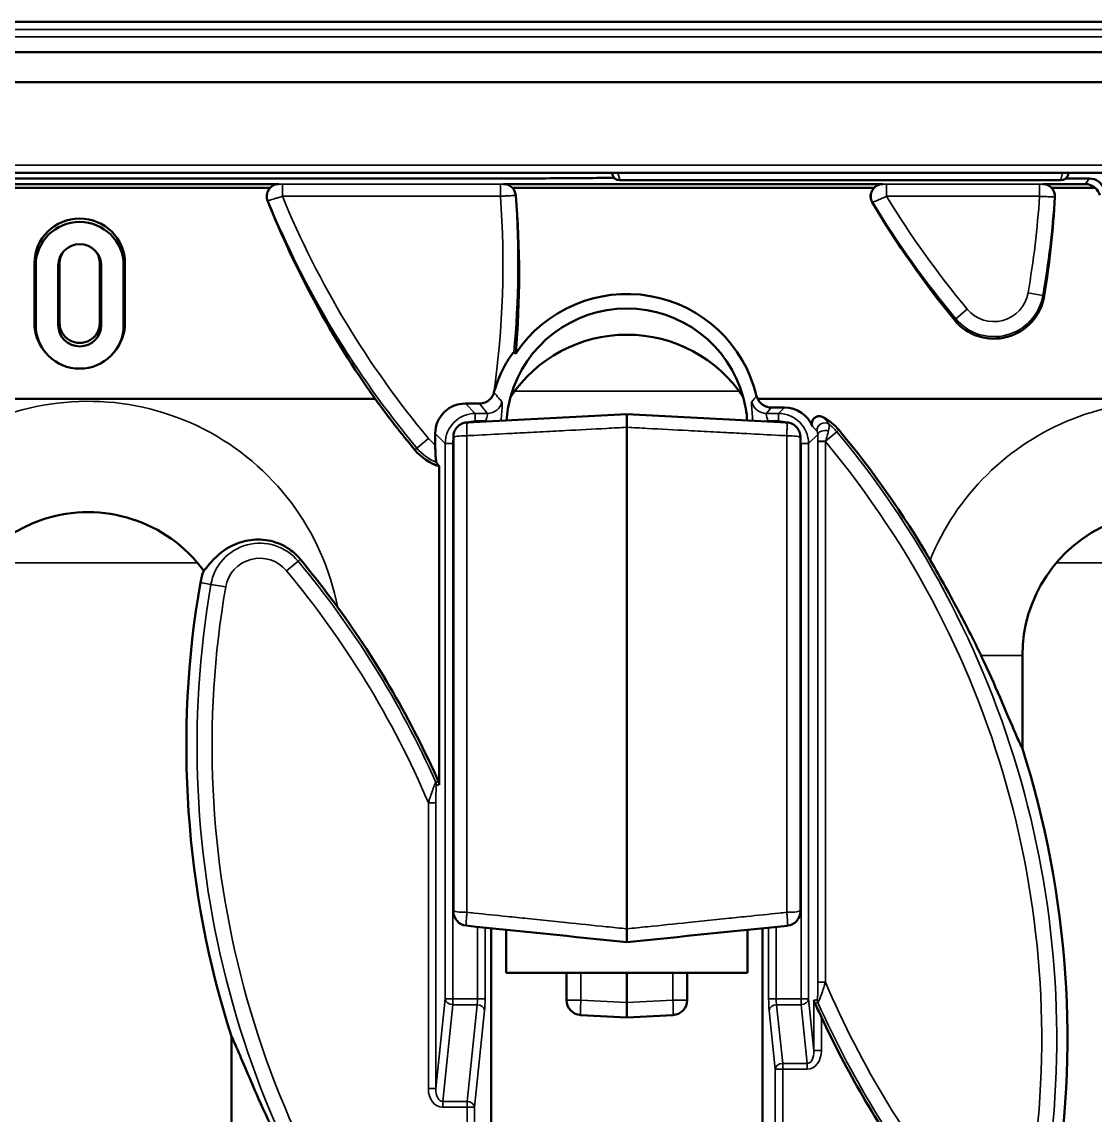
# Model space of a CAD drawing. Header units: millimetres. Extents: x 0 to 4362, y -130 to 2100.
# Drawn here: x 2665.3 to 2736.4, y 948.1 to 1020.6 of the extents above; entities that cross this region are included whole.
import ezdxf

# ---------------------------------------------------------------- set-up
doc = ezdxf.new("R2010")
doc.units = ezdxf.units.MM
doc.header["$LTSCALE"] = 5
doc.layers.add('Sichtbar (ISO)', color=7, linetype='Continuous', lineweight=50)
doc.layers.add('Sichtbar schmal (ISO)', color=7, linetype='Continuous', lineweight=35)

msp = doc.modelspace()

# ---------------------------------------------------------------- linework, layer by layer
at = {"layer": 'Sichtbar (ISO)'}
for p, q in [((2812.521, 1020.615), (2312.521, 1020.615)), ((2812.521, 1018.615), (2312.521, 1018.615)), ((2812.521, 1016.615), (2312.521, 1016.615)), ((2579.784, 1010.615), (2704.671, 1010.615)), ((2704.387, 1010.615), (2704.422, 1010.486)), ((2704.671, 1010.615), (2734.371, 1010.615)), ((2734.262, 1010.603), (2704.781, 1010.603)), ((2734.371, 1010.615), (2739.258, 1010.615)), ((2734.621, 1010.486), (2734.655, 1010.615)), ((2697.244, 1010.232), (2583.006, 1010.232)), ((2682.317, 1009.865), (2622.061, 1009.865)), ((2681.734, 1009.615), (2622.642, 1009.615)), ((2722.346, 1009.865), (2697.205, 1009.865)), ((2721.762, 1009.615), (2697.787, 1009.615)), ((2704.905, 1010.115), (2734.138, 1010.115)), ((2735.755, 1009.865), (2732.941, 1009.865)), ((2736.416, 1009.615), (2733.523, 1009.615)), ((2736.037, 1010.232), (2734.459, 1010.232)), ((2666.109, 1000.651), (2666.109, 1004.611)), ((2667.776, 1004.611), (2667.776, 1000.651)), ((2670.442, 1000.651), (2670.442, 1004.611)), ((2672.109, 1004.611), (2672.109, 1000.651)), ((2666.196, 1000.51), (2666.196, 1004.47)), ((2667.688, 1000.51), (2667.688, 1004.47)), ((2670.53, 1004.47), (2670.53, 1000.51)), ((2672.021, 1004.47), (2672.021, 1000.51)), ((2666.806, 998.744), (2666.737, 998.833)), ((2671.411, 998.744), (2671.48, 998.833)), ((2688.699, 995.615), (2626.383, 995.615)), ((2694.671, 995.315), (2695.61, 995.315)), ((2748.406, 995.615), (2714.048, 995.615)), ((2705.378, 994.615), (2695.214, 994.082)), ((2705.378, 994.615), (2705.378, 993.737)), ((2715.543, 994.082), (2705.378, 994.615)), ((2714.945, 995.053), (2715.824, 995.053)), ((2705.378, 993.737), (2705.378, 960.492)), ((2715.979, 994.059), (2715.979, 994.059)), ((2692.679, 992.583), (2692.679, 993.323)), ((2693.878, 993.111), (2693.878, 993.067)), ((2693.878, 961.694), (2693.878, 993.067)), ((2716.878, 993.067), (2716.878, 993.111)), ((2716.878, 993.067), (2716.878, 961.694)), ((2692.941, 970.039), (2692.941, 991.155)), ((2731.593, 972.444), (2731.593, 978.615)), ((2693.878, 961.694), (2693.878, 961.649)), ((2716.878, 961.649), (2716.878, 961.694)), ((2696.378, 960.535), (2696.378, 947.615)), ((2697.378, 960.432), (2697.378, 957.571)), ((2705.378, 960.492), (2705.378, 959.613)), ((2713.378, 957.571), (2713.378, 960.432)), ((2714.378, 947.615), (2714.378, 960.535)), ((2697.378, 957.571), (2713.378, 957.571)), ((2701.378, 957.571), (2701.378, 955.774)), ((2705.378, 957.571), (2705.378, 955.614)), ((2709.378, 955.774), (2709.378, 957.571)), ((2705.378, 955.614), (2705.378, 954.615)), ((2702.326, 954.775), (2705.378, 954.615)), ((2705.378, 954.615), (2708.431, 954.775)), ((2679.164, 953.358), (2679.164, 926.29))]:
    msp.add_line(p, q, dxfattribs=at)
for centre, radius, start, end in [((2704.905, 1010.615), 0.5, 195, 270), ((2734.138, 1010.615), 0.5, 270, 345), ((2705.378, 993.615), 8, 15.44788, 164.55212), ((2705.378, 990.615), 9.262, 33.63982, 146.36018), ((2739.747, 1032.609), 63.043, 215.93036, 219.81484), ((2705.378, 993.615), 8, 164.55212, 175.82914), ((2705.378, 993.615), 8, 4.17086, 15.44788), ((2716.765, 991.335), 3.475, 39.81484, 62.47455), ((2671.01, 953.193), 63.043, 30.23646, 39.81484), ((2693.992, 994.467), 3.475, 219.81484, 252.39964), ((2669.664, 978.615), 9.5, 36.21636, 180), ((2741.093, 978.615), 9.5, 45.44617, 180), ((2681.051, 982.763), 4, 158.5186, 170.18516), ((2739.747, 972.609), 63.568, 170.18516, 197.6286), ((2635.296, 944.621), 63.043, 23.97833, 36.13845), ((2671.01, 953.193), 63.568, 350.18516, 17.6286), ((2694.828, 961.649), 0.95, 180, 264.12865), ((2715.928, 961.649), 0.95, 275.87135, 0), ((2702.378, 955.774), 1, 180, 267), ((2708.378, 955.774), 1, 273, 0), ((2775.461, 981.18), 63.043, 204.89053, 215.6676)]:
    msp.add_arc(centre, radius, start, end, dxfattribs=at)
for centre, major_axis, ratio, start_param, end_param in [((2704.768, 1011.128), (0.137, -0.51), 0.947813, 5.814923, 6.034478), ((2734.275, 1011.128), (-0.137, -0.51), 0.947813, 0.248708, 0.468263), ((2735.753, 1008.864), (0.61, 0.795), 0.997825, 6.214416, 6.936633), ((2736.034, 1009.231), (0.61, 0.795), 0.997825, 5.629738, 6.936633), ((2735.757, 1008.869), (0.972, -0.239), 0.992247, 0.506297, 1.090975), ((2635.296, 1003.835), (0, 62.941), 0.999922, 4.629738, 4.796597), ((2671.01, 1012.407), (0, 62.833), 0.999922, 4.553417, 4.658441), ((2739.747, 1031.827), (0, -62.591), 0.999922, 5.089615, 5.329334), ((2775.461, 1040.399), (0, -62.484), 0.999922, 5.245161, 5.39765), ((2669.109, 1004.611), (-3, 0), 0.989949, 3.141593, 6.283185), ((2669.109, 1004.47), (-2.913, 0), 0.989949, 3.141593, 6.283185), ((2669.109, 1004.47), (-1.421, 0), 0.989949, 3.141593, 6.283185), ((2669.109, 1004.611), (-1.333, 0), 0.989949, 5.665755, 6.283185), ((2669.109, 1004.611), (1.333, 0), 0.989949, 0, 0.61743), ((2705.378, 993.726), (0, 8.851), 0.999922, 4.949556, 7.265593), ((2729.706, 1002.996), (0, -3.383), 0.999922, 5.39765, 7.695009), ((2669.109, 1000.651), (-3, 0), 0.989949, 0, 0.659119), ((2669.109, 1000.51), (2.913, 0), 0.989949, 3.141593, 6.283185), ((2669.109, 1000.51), (1.421, 0), 0.989949, 3.141593, 6.283185), ((2669.109, 1000.651), (-1.333, 0), 0.989949, 0, 3.141593), ((2669.109, 1000.651), (3, 0), 0.989949, 5.624066, 6.283185), ((2694.686, 993.307), (-1.425, 1.425), 0.992433, 5.501585, 7.064785), ((2715.808, 993.045), (1.425, 1.425), 0.992433, 5.876766, 7.064785), ((3884.378, 8776.06), (-12261.052, 838.786), 0.641959, 1.517599, 1.518471), ((1526.379, 8776.06), (12261.052, 838.786), 0.641959, 4.764714, 4.765586)]:
    msp.add_ellipse(centre, major_axis=major_axis, ratio=ratio, start_param=start_param, end_param=end_param, dxfattribs=at)
for points, knots in [([(2681.562, 1008.772), (2681.524, 1008.867), (2681.506, 1008.969), (2681.509, 1009.175), (2681.53, 1009.277), (2681.61, 1009.462), (2681.665, 1009.545), (2681.734, 1009.615)], [0, 0, 0, 0, 0.03104233, 0.03104233, 0.06239976, 0.06239976, 0.09204708, 0.09204708, 0.09204708, 0.09204708]), ([(2681.734, 1009.615), (2681.738, 1009.62), (2681.742, 1009.624), (2681.819, 1009.702), (2681.906, 1009.761), (2682.051, 1009.822), (2682.103, 1009.838), (2682.209, 1009.86), (2682.262, 1009.865), (2682.317, 1009.865)], [0.09167068, 0.09167068, 0.09167068, 0.09167068, 0.0934841, 0.0934841, 0.12461899, 0.12461899, 0.14080513, 0.14080513, 0.15701481, 0.15701481, 0.15701481, 0.15701481]), ([(2697.205, 1009.865), (2697.31, 1009.865), (2697.413, 1009.845), (2697.606, 1009.765), (2697.694, 1009.707), (2697.774, 1009.628), (2697.781, 1009.622), (2697.787, 1009.615)], [0, 0, 0, 0, 0.03140124, 0.03140124, 0.06263726, 0.06263726, 0.0652883, 0.0652883, 0.0652883, 0.0652883]), ([(2697.244, 1010.232), (2698.101, 1010.232), (2699.126, 1010.237), (2700.82, 1010.248), (2701.745, 1010.256), (2703.302, 1010.266), (2703.934, 1010.27), (2704.542, 1010.271)], [1.7096677, 1.7096677, 1.7096677, 1.7096677, 1.9668328, 1.9668328, 2.2221696, 2.2221696, 2.3959954, 2.3959954, 2.3959954, 2.3959954]), ([(2697.787, 1009.615), (2697.847, 1009.552), (2697.897, 1009.48), (2697.975, 1009.316), (2698, 1009.223), (2698.008, 1009.128)], [0.06555356, 0.06555356, 0.06555356, 0.06555356, 0.09185149, 0.09185149, 0.12066148, 0.12066148, 0.12066148, 0.12066148]), ([(2721.642, 1008.663), (2721.59, 1008.751), (2721.556, 1008.848), (2721.528, 1009.051), (2721.533, 1009.154), (2721.585, 1009.355), (2721.63, 1009.45), (2721.714, 1009.562), (2721.737, 1009.59), (2721.762, 1009.615)], [0, 0, 0, 0, 0.0308874, 0.0308874, 0.0620263, 0.0620263, 0.0935943, 0.0935943, 0.1043893, 0.1043893, 0.1043893, 0.1043893]), ([(2721.762, 1009.615), (2721.809, 1009.665), (2721.862, 1009.708), (2721.984, 1009.784), (2722.053, 1009.814), (2722.197, 1009.855), (2722.271, 1009.865), (2722.346, 1009.865)], [0.10406143, 0.10406143, 0.10406143, 0.10406143, 0.12462507, 0.12462507, 0.14704561, 0.14704561, 0.16952226, 0.16952226, 0.16952226, 0.16952226]), ([(2732.941, 1009.865), (2733.046, 1009.865), (2733.15, 1009.845), (2733.343, 1009.765), (2733.431, 1009.707), (2733.511, 1009.628), (2733.517, 1009.621), (2733.523, 1009.615)], [0, 0, 0, 0, 0.03143761, 0.03143761, 0.06268835, 0.06268835, 0.06531427, 0.06531427, 0.06531427, 0.06531427]), ([(2733.523, 1009.615), (2733.59, 1009.545), (2733.645, 1009.464), (2733.707, 1009.32), (2733.725, 1009.261), (2733.746, 1009.141), (2733.75, 1009.08), (2733.747, 1009.019)], [0.06559938, 0.06559938, 0.06559938, 0.06559938, 0.09483555, 0.09483555, 0.11331126, 0.11331126, 0.13175672, 0.13175672, 0.13175672, 0.13175672]), ([(2696.57, 996.046), (2696.627, 996.25), (2696.69, 996.451), (2696.926, 997.117), (2697.111, 997.513), (2697.407, 998.055), (2697.514, 998.224), (2697.657, 998.436), (2697.712, 998.512), (2697.791, 998.612), (2697.819, 998.645), (2697.858, 998.683), (2697.87, 998.691), (2697.876, 998.689)], [-0.2401897, -0.2401897, -0.2401897, -0.2401897, -0.2069788, -0.2069788, -0.1279959, -0.1279959, -0.0748727, -0.0748727, -0.0413607, -0.0413607, -0.0190383, -0.0190383, -0.0002231, -0.0002231, -0.0002231, -0.0002231]), ([(2695.61, 995.315), (2695.74, 995.315), (2695.869, 995.34), (2696.11, 995.439), (2696.219, 995.511), (2696.372, 995.664), (2696.426, 995.732), (2696.505, 995.868), (2696.534, 995.932), (2696.556, 995.999)], [0, 0, 0, 0, 0.0390575, 0.0390575, 0.0779293, 0.0779293, 0.1039585, 0.1039585, 0.1250488, 0.1250488, 0.1250488, 0.1250488]), ([(2714.048, 995.615), (2714.075, 995.558), (2714.108, 995.504), (2714.223, 995.35), (2714.32, 995.262), (2714.508, 995.149), (2714.591, 995.113), (2714.765, 995.065), (2714.855, 995.053), (2714.945, 995.053)], [0.0201121, 0.0201121, 0.0201121, 0.0201121, 0.039069, 0.039069, 0.0779464, 0.0779464, 0.104975, 0.104975, 0.1320307, 0.1320307, 0.1320307, 0.1320307]), ([(2717.676, 993.795), (2717.651, 993.859), (2717.638, 993.927), (2717.641, 994.062), (2717.655, 994.127), (2717.707, 994.246), (2717.744, 994.298), (2717.836, 994.385), (2717.889, 994.419), (2718.008, 994.465), (2718.072, 994.477), (2718.177, 994.476), (2718.217, 994.47), (2718.296, 994.45), (2718.335, 994.435), (2718.371, 994.416)], [0, 0, 0, 0, 0.0206826, 0.0206826, 0.0404913, 0.0404913, 0.0595703, 0.0595703, 0.0784632, 0.0784632, 0.0977715, 0.0977715, 0.1099859, 0.1099859, 0.1223018, 0.1223018, 0.1223018, 0.1223018]), ([(2693.878, 993.111), (2693.878, 993.112), (2693.878, 993.114), (2693.879, 993.132), (2693.879, 993.149), (2693.882, 993.196), (2693.885, 993.227), (2693.899, 993.318), (2693.915, 993.378), (2693.978, 993.552), (2694.043, 993.659), (2694.21, 993.842), (2694.31, 993.916), (2694.534, 994.022), (2694.655, 994.053), (2694.778, 994.059)], [-0.0005281, -0.0005281, -0.0005281, -0.0005281, 0, 0, 0.0049312, 0.0049312, 0.0140405, 0.0140405, 0.0322819, 0.0322819, 0.0688436, 0.0688436, 0.1054024, 0.1054024, 0.1419609, 0.1419609, 0.1419609, 0.1419609]), ([(2695.214, 994.082), (2695.193, 994.081), (2695.171, 994.08), (2695.026, 994.073), (2694.902, 994.066), (2694.778, 994.059)], [-0.00643391, -0.00643391, -0.00643391, -0.00643391, 0, 0, 0.0372055, 0.0372055, 0.0372055, 0.0372055]), ([(2715.979, 994.059), (2715.855, 994.066), (2715.731, 994.073), (2715.586, 994.08), (2715.564, 994.081), (2715.543, 994.082)], [0.10622698, 0.10622698, 0.10622698, 0.10622698, 0.14343246, 0.14343246, 0.14986636, 0.14986636, 0.14986636, 0.14986636]), ([(2715.979, 994.059), (2716.102, 994.053), (2716.223, 994.022), (2716.447, 993.916), (2716.547, 993.842), (2716.714, 993.659), (2716.779, 993.552), (2716.842, 993.378), (2716.858, 993.318), (2716.872, 993.227), (2716.875, 993.196), (2716.878, 993.149), (2716.878, 993.132), (2716.878, 993.114), (2716.878, 993.112), (2716.878, 993.111)], [0, 0, 0, 0, 0.0371096, 0.0371096, 0.0742195, 0.0742195, 0.1113324, 0.1113324, 0.1298487, 0.1298487, 0.1390954, 0.1390954, 0.1441009, 0.1441009, 0.144637, 0.144637, 0.144637, 0.144637]), ([(2692.758, 991.414), (2692.75, 991.427), (2692.741, 991.457), (2692.724, 991.549), (2692.713, 991.64), (2692.698, 991.835), (2692.69, 991.976), (2692.681, 992.248), (2692.679, 992.43), (2692.679, 992.583)], [0.0084798, 0.0084798, 0.0084798, 0.0084798, 0.0359728, 0.0359728, 0.0740638, 0.0740638, 0.1152279, 0.1152279, 0.1613574, 0.1613574, 0.1613574, 0.1613574]), ([(2677.329, 984.228), (2677.458, 984.35), (2677.651, 984.628), (2678.248, 985.263), (2678.659, 985.618), (2679.584, 986.078), (2680.002, 986.211), (2680.871, 986.323), (2681.321, 986.308), (2682.211, 986.101), (2682.633, 985.917), (2683.281, 985.468), (2683.522, 985.247), (2683.729, 984.996)], [-1.1169983, -1.1169983, -1.1169983, -1.1169983, -0.9170598, -0.9170598, -0.705563, -0.705563, -0.55743, -0.55743, -0.4140246, -0.4140246, -0.274509, -0.274509, -0.1762495, -0.1762495, -0.1762495, -0.1762495]), ([(2725.476, 984.939), (2726.197, 983.703), (2726.85, 982.528), (2727.941, 980.474), (2728.425, 979.513), (2728.851, 978.615)], [-0.6323625, -0.6323625, -0.6323625, -0.6323625, -0.3142659, -0.3142659, 0, 0, 0, 0]), ([(2728.851, 978.615), (2728.872, 978.572), (2728.892, 978.529), (2729.313, 977.638), (2729.729, 976.716), (2730.496, 974.949), (2730.847, 974.103), (2731.263, 973.133), (2731.394, 972.835), (2731.533, 972.553), (2731.565, 972.493), (2731.593, 972.444)], [1.1026511, 1.1026511, 1.1026511, 1.1026511, 1.1177185, 1.1177185, 1.4148714, 1.4148714, 1.7120243, 1.7120243, 1.844258, 1.844258, 1.887619, 1.887619, 1.887619, 1.887619]), ([(2692.898, 970.241), (2692.912, 970.21), (2692.923, 970.177), (2692.937, 970.109), (2692.941, 970.074), (2692.941, 970.039)], [0, 0, 0, 0, 0.01043246, 0.01043246, 0.02086491, 0.02086491, 0.02086491, 0.02086491]), ([(2717.776, 955.754), (2717.776, 955.754), (2717.776, 955.754), (2717.779, 955.721), (2717.785, 955.689), (2717.804, 955.624), (2717.817, 955.592), (2717.835, 955.558), (2717.836, 955.557), (2717.836, 955.555)], [-0.02876598, -0.02876598, -0.02876598, -0.02876598, -0.02863052, -0.02863052, -0.01488834, -0.01488834, -0.00063714, -0.00063714, 0, 0, 0, 0]), ([(2717.836, 955.555), (2717.854, 955.522), (2717.874, 955.484), (2717.956, 955.322), (2718.027, 955.172), (2718.159, 954.894), (2718.218, 954.767), (2718.274, 954.646)], [0.2844963, 0.2844963, 0.2844963, 0.2844963, 0.298255, 0.298255, 0.3461194, 0.3461194, 0.3847299, 0.3847299, 0.3847299, 0.3847299]), ([(2686.513, 938.837), (2685.523, 940.397), (2684.533, 942.085), (2682.553, 945.78), (2681.599, 947.793), (2680.331, 950.68), (2679.8, 951.977), (2679.353, 952.984), (2679.263, 953.177), (2679.182, 953.326), (2679.173, 953.342), (2679.164, 953.358)], [5.057153, 5.057153, 5.057153, 5.057153, 5.598349, 5.598349, 6.239433, 6.239433, 6.642714, 6.642714, 6.742864, 6.742864, 6.755946, 6.755946, 6.755946, 6.755946])]:
    msp.add_open_spline(points, degree=3, knots=knots, dxfattribs=at)
for points, degree in [([(2697.876, 998.689), (2697.922, 998.672), (2697.969, 998.655), (2698.016, 998.638)], 3), ([(2696.556, 995.999), (2696.561, 996.014), (2696.566, 996.03), (2696.57, 996.046)], 3), ([(2713.981, 995.805), (2713.997, 995.74), (2714.019, 995.676), (2714.048, 995.615)], 3), ([(2694.778, 994.059), (2694.778, 994.059), (2694.778, 994.059), (2694.778, 994.059)], 3), ([(2692.941, 991.155), (2692.846, 991.284), (2692.758, 991.414)], 2), ([(2683.729, 984.996), (2684.592, 983.951), (2685.416, 982.886), (2686.209, 981.8)], 3)]:
    msp.add_open_spline(points, degree=degree, dxfattribs=at)
at = {"layer": 'Sichtbar schmal (ISO)'}
for p, q in [((2312.521, 1020.115), (2812.521, 1020.115)), ((2812.521, 1019.615), (2312.521, 1019.615)), ((2312.521, 1018.589), (2812.521, 1018.589)), ((2812.521, 1011.115), (2312.521, 1011.115)), ((2704.905, 1010.14), (2704.781, 1010.603)), ((2734.262, 1010.603), (2734.138, 1010.14)), ((2697.001, 1009.852), (2682.543, 1009.852)), ((2682.543, 1009.054), (2682.543, 1009.852)), ((2697.001, 1009.852), (2697.001, 1009.054)), ((2704.905, 1010.14), (2704.905, 1010.115)), ((2734.138, 1010.14), (2704.905, 1010.14)), ((2732.736, 1009.852), (2722.593, 1009.852)), ((2722.593, 1009.054), (2722.593, 1009.852)), ((2732.736, 1009.852), (2732.736, 1009.054)), ((2734.138, 1010.115), (2734.138, 1010.14)), ((2736.037, 1010.232), (2735.755, 1009.865)), ((2682.543, 1009.054), (2697.001, 1009.054)), ((2722.593, 1009.054), (2732.736, 1009.054)), ((2666.109, 1004.611), (2666.196, 1004.47)), ((2667.776, 1004.611), (2667.688, 1004.47)), ((2670.442, 1004.611), (2670.53, 1004.47)), ((2672.109, 1004.611), (2672.021, 1004.47)), ((2731.969, 1002.647), (2732.95, 1002.477)), ((2733.046, 1002.461), (2732.95, 1002.477)), ((2727.087, 1000.855), (2727.177, 1000.93)), ((2727.942, 1001.568), (2727.177, 1000.93)), ((2666.109, 1000.651), (2666.196, 1000.51)), ((2667.776, 1000.651), (2667.688, 1000.51)), ((2670.442, 1000.651), (2670.53, 1000.51)), ((2672.109, 1000.651), (2672.021, 1000.51)), ((2697.936, 996.129), (2712.821, 996.129)), ((2694.671, 995.315), (2695.331, 994.655)), ((2695.331, 994.655), (2696.126, 994.655)), ((2695.331, 994.157), (2695.331, 994.655)), ((2714.631, 994.655), (2715.426, 994.655)), ((2715.426, 994.655), (2715.824, 995.053)), ((2715.426, 994.655), (2715.426, 994.157)), ((2696.04, 994.157), (2695.331, 994.157)), ((2696.323, 994.141), (2696.04, 994.157)), ((2714.717, 994.157), (2714.434, 994.141)), ((2715.426, 994.157), (2714.717, 994.157)), ((2692.228, 992.997), (2691.463, 992.359)), ((2693.339, 992.663), (2692.679, 993.323)), ((2694.779, 993.178), (2694.779, 961.586)), ((2715.978, 961.586), (2715.978, 993.178)), ((2718.028, 993.272), (2717.418, 992.663)), ((2719.294, 993.443), (2718.544, 992.818)), ((2719.434, 993.56), (2719.294, 993.443)), ((2691.323, 992.242), (2691.463, 992.359)), ((2693.339, 955.848), (2693.339, 992.663)), ((2693.339, 992.663), (2693.837, 992.663)), ((2693.837, 992.663), (2693.837, 955.848)), ((2716.92, 992.663), (2717.418, 992.663)), ((2716.92, 955.848), (2716.92, 992.663)), ((2717.418, 992.663), (2717.418, 955.848)), ((2718.038, 992.796), (2718.038, 956.957)), ((2718.038, 992.796), (2718.537, 992.796)), ((2718.537, 956.957), (2718.537, 992.796)), ((2683.729, 984.996), (2683.58, 984.871)), ((2676.92, 984.748), (2662.409, 984.748)), ((2683.58, 984.871), (2682.815, 984.234)), ((2747.805, 984.748), (2733.837, 984.748)), ((2677.109, 983.445), (2677.807, 983.325)), ((2677.807, 983.325), (2678.788, 983.155)), ((2731.593, 978.615), (2728.851, 978.615)), ((2692.22, 968.844), (2692.22, 949.901)), ((2692.22, 968.844), (2692.719, 968.844)), ((2692.719, 949.901), (2692.719, 968.844)), ((2695.483, 955.848), (2695.483, 960.627)), ((2695.981, 960.576), (2695.981, 955.848)), ((2714.776, 955.848), (2714.776, 960.576)), ((2715.274, 960.627), (2715.274, 955.848)), ((2702.326, 955.774), (2702.326, 957.571)), ((2708.431, 957.571), (2708.431, 955.774)), ((2718.537, 956.957), (2718.038, 956.957)), ((2692.719, 949.901), (2693.339, 955.848)), ((2693.837, 955.465), (2693.168, 949.052)), ((2693.339, 955.848), (2693.837, 955.848)), ((2693.837, 955.848), (2695.483, 955.848)), ((2693.837, 955.848), (2693.837, 955.465)), ((2695.452, 955.465), (2693.837, 955.465)), ((2694.783, 949.052), (2695.452, 955.465)), ((2695.981, 955.848), (2695.483, 955.848)), ((2701.378, 955.774), (2702.326, 955.774)), ((2705.378, 955.614), (2702.326, 955.774)), ((2708.431, 955.774), (2705.378, 955.614)), ((2708.431, 955.774), (2709.378, 955.774)), ((2715.274, 955.848), (2714.776, 955.848)), ((2715.274, 955.848), (2716.92, 955.848)), ((2716.92, 955.465), (2715.305, 955.465)), ((2715.305, 955.465), (2715.712, 951.569)), ((2716.92, 955.465), (2716.92, 955.848)), ((2716.92, 955.848), (2717.418, 955.848)), ((2717.327, 951.569), (2716.92, 955.465)), ((2717.418, 955.848), (2717.776, 952.419)), ((2717.776, 955.754), (2717.776, 952.419)), ((2695.95, 955.082), (2695.281, 948.669)), ((2715.213, 951.186), (2714.807, 955.082)), ((2718.274, 952.419), (2718.274, 954.646)), ((2717.776, 952.419), (2718.274, 952.419)), ((2715.213, 951.186), (2715.213, 945.773)), ((2715.213, 951.186), (2715.712, 951.186)), ((2717.327, 951.569), (2715.712, 951.569)), ((2715.712, 951.186), (2715.712, 951.569)), ((2715.712, 951.186), (2717.327, 951.186)), ((2715.712, 945.773), (2715.712, 951.186)), ((2717.327, 951.569), (2717.327, 951.186)), ((2692.22, 949.901), (2692.719, 949.901)), ((2694.783, 949.052), (2693.168, 949.052)), ((2693.168, 948.669), (2693.168, 949.052)), ((2694.783, 949.052), (2694.783, 948.669)), ((2693.168, 948.669), (2694.783, 948.669)), ((2694.783, 948.669), (2694.783, 945.51)), ((2694.783, 948.669), (2695.281, 948.669)), ((2695.281, 945.51), (2695.281, 948.669))]:
    msp.add_line(p, q, dxfattribs=at)
for centre, radius, start, end in [((2739.747, 1032.609), 61.864, 202.38071, 219.81484), ((2635.296, 1004.621), 61.864, 351.9882, 4.10849), ((2635.296, 1004.621), 62.861, 354.58491, 4.10414), ((2775.461, 1041.18), 61.864, 211.28604, 219.81484), ((2671.01, 1013.193), 61.864, 350.18516, 356.16368), ((2671.01, 1013.193), 62.861, 350.18516, 356.18486), ((2739.747, 1032.609), 62.861, 202.29545, 219.81484), ((2775.461, 1041.18), 62.861, 211.16401, 219.81484), ((2729.706, 1003.038), 3.292, 219.81484, 350.18516), ((2729.706, 1003.038), 2.296, 219.81484, 350.18516), ((2669.664, 978.615), 16.848, 10.89718, 114.86368), ((2741.093, 978.615), 16.848, 64.79994, 157.95346), ((2705.378, 993.615), 9.354, 176.67918, 176.8713), ((2705.378, 993.615), 9.354, 3.1287, 3.32082), ((2716.765, 991.335), 3.292, 39.81484, 52.17748), ((2693.992, 994.467), 2.296, 219.81484, 235.11701), ((2671.01, 953.193), 62.861, 350.18516, 39.81484), ((2693.992, 994.467), 3.292, 219.81484, 248), ((2671.01, 953.193), 61.864, 350.18516, 39.80384), ((2681.051, 982.763), 3.292, 39.81484, 170.18516), ((2681.051, 982.763), 2.296, 39.81484, 170.18516), ((2635.296, 944.621), 61.864, 23.05116, 39.81484), ((2635.296, 944.621), 62.861, 24.01394, 39.81484), ((2739.747, 972.609), 62.861, 170.18516, 219.81484), ((2739.747, 972.609), 61.864, 170.18516, 219.81484), ((2775.461, 981.18), 61.864, 203.05116, 219.81484), ((2775.461, 981.18), 62.861, 204.01394, 219.81484)]:
    msp.add_arc(centre, radius, start, end, dxfattribs=at)
for centre, major_axis, ratio, start_param, end_param in [((2704.905, 1010.615), (-0.483, -0.129), 0.947813, 0, 1.322089), ((2734.138, 1010.615), (0.483, -0.129), 0.947813, 4.961097, 6.283185), ((2682.323, 1009.063), (-0.329, -0.729), 0.991991, 3.568808, 5.521693), ((2697.2, 1009.063), (-0.424, 0.679), 0.995138, 4.227971, 5.722934), ((2722.354, 1009.063), (0.292, 0.745), 0.989815, 0.376457, 2.482732), ((2732.936, 1009.063), (-0.399, 0.694), 0.994515, 4.126665, 5.759132), ((2696.126, 995.651), (-0.779, -0.627), 0.993759, 0.896762, 2.244831), ((2714.631, 995.651), (-0.779, 0.627), 0.993759, 0.896762, 2.244831), ((2695.342, 992.651), (-1.42, 1.42), 0.996188, 5.501585, 7.064785), ((2715.415, 992.651), (1.42, 1.42), 0.996188, 5.501585, 7.064785), ((2695.342, 992.651), (-1.069, 1.069), 0.992433, 5.501585, 5.861043), ((2715.415, 992.651), (1.069, 1.069), 0.992433, 0.422142, 0.7816), ((2718.479, 993.542), (0.43, 0.256), 0.972411, 0.382905, 2.713451), ((2695.342, 992.651), (-1.069, 1.069), 0.992433, 0.545324, 0.7816), ((2694.828, 993.067), (-0.95, 0), 0.117188, 4.764749, 6.283185), ((2715.928, 993.067), (0.95, 0), 0.117188, 0, 1.518436), ((2715.415, 992.651), (1.069, 1.069), 0.992433, 5.501585, 5.737861), ((2718.526, 993.272), (-0.499, -0.026), 0.510252, 4.237148, 6.18167), ((2718.537, 992.811), (-0.5, -0.001), 0.012644, 4.697188, 6.195912), ((2692.26, 970), (-0.104, 0.489), 0.996024, 4.503637, 4.921141), ((2694.828, 961.694), (-0.95, 0), 0.113291, 0, 1.518436), ((2715.928, 961.694), (0.95, 0), 0.113291, 4.764749, 6.283185), ((2693.837, 955.848), (-0.497, 0.052), 0.76433, 0.135577, 1.650321), ((2695.395, 955.848), (0, 0.5), 0.174977, 3.839724, 4.712389), ((2695.452, 955.082), (0.497, -0.052), 0.76433, 0.135577, 1.650321), ((2695.893, 955.848), (0, -1), 0.087489, 0.698132, 1.570796), ((2702.378, 955.774), (-0.052, -0.999), 0.052264, 4.715128, 6.283185), ((2708.378, 955.774), (0.052, -0.999), 0.052264, 0, 1.568057), ((2714.863, 955.848), (0, 1), 0.087489, 1.570796, 2.443461), ((2715.305, 955.082), (-0.497, -0.052), 0.76433, 4.632864, 6.147609), ((2715.362, 955.848), (0, -0.5), 0.174977, 4.712389, 5.585054), ((2716.92, 955.848), (0.497, 0.052), 0.76433, 4.632864, 6.147609), ((2718.497, 955.801), (0.104, -0.489), 0.996024, 4.503637, 4.921141), ((2717.27, 952.492), (0.136, -1.301), 0.76433, 6.203661, 7.718405), ((2717.27, 952.492), (0.096, -0.921), 0.539857, 6.203661, 7.718405), ((2715.712, 951.186), (-0.497, -0.052), 0.76433, 4.632864, 6.147609), ((2693.224, 949.975), (-0.136, -1.301), 0.76433, 4.847966, 6.36271), ((2693.224, 949.975), (-0.096, -0.921), 0.539857, 4.847966, 6.36271), ((2694.783, 948.669), (0.497, -0.052), 0.76433, 0.135577, 1.650321)]:
    msp.add_ellipse(centre, major_axis=major_axis, ratio=ratio, start_param=start_param, end_param=end_param, dxfattribs=at)
for points in [[(2682.323, 1009.862), (2682.321, 1009.863), (2682.319, 1009.864), (2682.317, 1009.865)], [(2697.205, 1009.865), (2697.203, 1009.864), (2697.202, 1009.863), (2697.2, 1009.862)], [(2722.354, 1009.862), (2722.352, 1009.863), (2722.349, 1009.864), (2722.346, 1009.865)], [(2732.941, 1009.865), (2732.94, 1009.864), (2732.938, 1009.863), (2732.936, 1009.862)], [(2697.995, 1009.12), (2697.999, 1009.123), (2698.004, 1009.126), (2698.008, 1009.128)], [(2733.731, 1009.01), (2733.736, 1009.013), (2733.742, 1009.016), (2733.747, 1009.019)], [(2681.562, 1008.772), (2681.57, 1008.768), (2681.578, 1008.764), (2681.586, 1008.761)], [(2721.642, 1008.663), (2721.652, 1008.659), (2721.662, 1008.655), (2721.672, 1008.651)], [(2713.658, 995.437), (2713.767, 995.559), (2713.875, 995.682), (2713.981, 995.805)], [(2714.945, 995.053), (2714.842, 994.92), (2714.737, 994.788), (2714.631, 994.655)]]:
    msp.add_open_spline(points, degree=3, dxfattribs=at)
for points, knots in [([(2682.543, 1009.852), (2682.53, 1009.852), (2682.517, 1009.853), (2682.483, 1009.853), (2682.463, 1009.853), (2682.414, 1009.854), (2682.387, 1009.855), (2682.343, 1009.858), (2682.328, 1009.86), (2682.323, 1009.862)], [0, 0, 0, 0, 0.00387795, 0.00387795, 0.01008268, 0.01008268, 0.02001023, 0.02001023, 0.03102362, 0.03102362, 0.03102362, 0.03102362]), ([(2697.2, 1009.862), (2697.197, 1009.86), (2697.185, 1009.858), (2697.146, 1009.856), (2697.122, 1009.854), (2697.076, 1009.853), (2697.057, 1009.853), (2697.026, 1009.853), (2697.013, 1009.852), (2697.001, 1009.852)], [0, 0, 0, 0, 0.01047993, 0.01047993, 0.01992662, 0.01992662, 0.0258308, 0.0258308, 0.02952092, 0.02952092, 0.02952092, 0.02952092]), ([(2722.593, 1009.852), (2722.579, 1009.852), (2722.566, 1009.853), (2722.531, 1009.853), (2722.509, 1009.853), (2722.457, 1009.854), (2722.427, 1009.855), (2722.378, 1009.858), (2722.359, 1009.86), (2722.354, 1009.862)], [0, 0, 0, 0, 0.00407027, 0.00407027, 0.01058269, 0.01058269, 0.02100257, 0.02100257, 0.03256213, 0.03256213, 0.03256213, 0.03256213]), ([(2732.936, 1009.862), (2732.933, 1009.86), (2732.92, 1009.858), (2732.881, 1009.856), (2732.857, 1009.854), (2732.811, 1009.853), (2732.792, 1009.853), (2732.76, 1009.853), (2732.748, 1009.852), (2732.736, 1009.852)], [0, 0, 0, 0, 0.01050408, 0.01050408, 0.01997254, 0.01997254, 0.02589033, 0.02589033, 0.02958895, 0.02958895, 0.02958895, 0.02958895]), ([(2681.586, 1008.761), (2681.602, 1008.764), (2681.667, 1008.782), (2681.859, 1008.84), (2681.978, 1008.876), (2682.193, 1008.943), (2682.281, 1008.97), (2682.428, 1009.017), (2682.486, 1009.035), (2682.543, 1009.054)], [-0.03102362, -0.03102362, -0.03102362, -0.03102362, -0.02001023, -0.02001023, -0.01008268, -0.01008268, -0.00387795, -0.00387795, 0, 0, 0, 0]), ([(2697.001, 1009.054), (2697.062, 1009.057), (2697.124, 1009.061), (2697.282, 1009.07), (2697.376, 1009.076), (2697.604, 1009.09), (2697.726, 1009.098), (2697.918, 1009.112), (2697.98, 1009.117), (2697.995, 1009.12)], [-0.02952092, -0.02952092, -0.02952092, -0.02952092, -0.0258308, -0.0258308, -0.01992662, -0.01992662, -0.01047993, -0.01047993, 0, 0, 0, 0]), ([(2721.672, 1008.651), (2721.689, 1008.656), (2721.758, 1008.684), (2721.947, 1008.766), (2722.063, 1008.816), (2722.266, 1008.906), (2722.349, 1008.943), (2722.486, 1009.005), (2722.54, 1009.029), (2722.593, 1009.054)], [-0.03256213, -0.03256213, -0.03256213, -0.03256213, -0.02100257, -0.02100257, -0.01058269, -0.01058269, -0.00407027, -0.00407027, 0, 0, 0, 0]), ([(2732.736, 1009.054), (2732.797, 1009.05), (2732.859, 1009.047), (2733.017, 1009.039), (2733.111, 1009.034), (2733.339, 1009.023), (2733.461, 1009.018), (2733.654, 1009.011), (2733.716, 1009.009), (2733.731, 1009.01)], [-0.02958895, -0.02958895, -0.02958895, -0.02958895, -0.02589033, -0.02589033, -0.01997254, -0.01997254, -0.01050408, -0.01050408, 0, 0, 0, 0]), ([(2696.57, 996.046), (2696.676, 995.921), (2696.783, 995.796), (2696.961, 995.593), (2697.03, 995.515), (2697.099, 995.437)], [1.3076094, 1.3076094, 1.3076094, 1.3076094, 1.7739946, 1.7739946, 2.0665977, 2.0665977, 2.0665977, 2.0665977]), ([(2696.126, 994.655), (2696.058, 994.74), (2695.991, 994.825), (2695.818, 995.045), (2695.713, 995.18), (2695.61, 995.315)], [-2.0665977, -2.0665977, -2.0665977, -2.0665977, -1.7739946, -1.7739946, -1.3076065, -1.3076065, -1.3076065, -1.3076065]), ([(2697.099, 995.437), (2697.118, 995.416), (2697.122, 995.332), (2697.109, 995.073), (2697.095, 994.908), (2697.07, 994.603), (2697.06, 994.477), (2697.047, 994.291), (2697.043, 994.234), (2697.04, 994.178)], [-0.2216029, -0.2216029, -0.2216029, -0.2216029, -0.1429339, -0.1429339, -0.072021, -0.072021, -0.0277004, -0.0277004, -0.0088239, -0.0088239, -0.0088239, -0.0088239]), ([(2713.717, 994.178), (2713.704, 994.386), (2713.688, 994.591), (2713.658, 994.956), (2713.645, 995.114), (2713.637, 995.301), (2713.638, 995.356), (2713.646, 995.415), (2713.651, 995.43), (2713.658, 995.437)], [-0.2127802, -0.2127802, -0.2127802, -0.2127802, -0.1429358, -0.1429358, -0.0720219, -0.0720219, -0.0277007, -0.0277007, 0, 0, 0, 0]), ([(2696.04, 994.157), (2696.046, 994.188), (2696.052, 994.219), (2696.069, 994.298), (2696.08, 994.345), (2696.11, 994.459), (2696.128, 994.52), (2696.147, 994.616), (2696.145, 994.647), (2696.126, 994.655)], [0, 0, 0, 0, 0.0277004, 0.0277004, 0.072021, 0.072021, 0.1429339, 0.1429339, 0.2216029, 0.2216029, 0.2216029, 0.2216029]), ([(2714.631, 994.655), (2714.624, 994.652), (2714.62, 994.647), (2714.613, 994.625), (2714.614, 994.605), (2714.625, 994.535), (2714.642, 994.476), (2714.68, 994.332), (2714.701, 994.244), (2714.717, 994.157)], [0, 0, 0, 0, 0.0277007, 0.0277007, 0.0720219, 0.0720219, 0.1429358, 0.1429358, 0.2216059, 0.2216059, 0.2216059, 0.2216059]), ([(2718.784, 993.935), (2718.737, 994.005), (2718.685, 994.076), (2718.551, 994.237), (2718.466, 994.328), (2718.371, 994.416)], [-0.749082, -0.749082, -0.749082, -0.749082, -0.6554467, -0.6554467, -0.5334248, -0.5334248, -0.5334248, -0.5334248]), ([(2694.779, 993.178), (2694.776, 993.238), (2694.774, 993.297), (2694.768, 993.448), (2694.766, 993.535), (2694.762, 993.744), (2694.761, 993.852), (2694.766, 994.012), (2694.771, 994.056), (2694.778, 994.059)], [-0.00721571, -0.00721571, -0.00721571, -0.00721571, -0.006313747, -0.006313747, -0.004870605, -0.004870605, -0.002561577, -0.002561577, -0.000078946, -0.000078946, -0.000078946, -0.000078946]), ([(2694.779, 993.178), (2694.94, 993.187), (2695.102, 993.195), (2695.985, 993.242), (2696.707, 993.28), (2697.88, 993.342), (2698.331, 993.365), (2699.065, 993.404), (2699.347, 993.419), (2700.192, 993.464), (2700.756, 993.493), (2702.223, 993.571), (2703.125, 993.618), (2704.478, 993.69), (2704.928, 993.713), (2705.378, 993.737)], [-1.164557, -1.164557, -1.164557, -1.164557, -1.115963, -1.115963, -0.898876, -0.898876, -0.763197, -0.763197, -0.678397, -0.678397, -0.508798, -0.508798, -0.237439, -0.237439, -0.101987, -0.101987, -0.101987, -0.101987]), ([(2705.378, 993.737), (2705.829, 993.713), (2706.279, 993.69), (2707.632, 993.618), (2708.534, 993.571), (2710.001, 993.493), (2710.565, 993.464), (2711.41, 993.419), (2711.692, 993.404), (2712.426, 993.365), (2712.877, 993.342), (2714.05, 993.28), (2714.772, 993.242), (2715.655, 993.195), (2715.817, 993.187), (2715.978, 993.178)], [0.101987, 0.101987, 0.101987, 0.101987, 0.237439, 0.237439, 0.508798, 0.508798, 0.678397, 0.678397, 0.763197, 0.763197, 0.898876, 0.898876, 1.115963, 1.115963, 1.164557, 1.164557, 1.164557, 1.164557]), ([(2715.979, 994.059), (2715.986, 994.056), (2715.991, 994.012), (2715.996, 993.852), (2715.995, 993.744), (2715.991, 993.535), (2715.989, 993.448), (2715.983, 993.297), (2715.981, 993.238), (2715.978, 993.178)], [-0.007136771, -0.007136771, -0.007136771, -0.007136771, -0.004654133, -0.004654133, -0.002345106, -0.002345106, -0.000901964, -0.000901964, 0, 0, 0, 0]), ([(2717.676, 993.795), (2717.747, 993.737), (2717.811, 993.678), (2717.911, 993.573), (2717.95, 993.527), (2717.985, 993.483)], [0.5320932, 0.5320932, 0.5320932, 0.5320932, 0.6554467, 0.6554467, 0.749082, 0.749082, 0.749082, 0.749082]), ([(2718.743, 993.511), (2718.749, 993.536), (2718.754, 993.561), (2718.766, 993.624), (2718.772, 993.661), (2718.785, 993.752), (2718.789, 993.801), (2718.792, 993.887), (2718.789, 993.92), (2718.784, 993.935)], [-0.04463707, -0.04463707, -0.04463707, -0.04463707, -0.03905743, -0.03905743, -0.03013002, -0.03013002, -0.01584616, -0.01584616, 0, 0, 0, 0]), ([(2717.985, 993.483), (2717.991, 993.475), (2717.997, 993.459), (2718.009, 993.417), (2718.014, 993.392), (2718.021, 993.347), (2718.023, 993.329), (2718.026, 993.297), (2718.027, 993.285), (2718.028, 993.272)], [0, 0, 0, 0, 0.01584616, 0.01584616, 0.03013002, 0.03013002, 0.03905743, 0.03905743, 0.04463707, 0.04463707, 0.04463707, 0.04463707]), ([(2718.028, 993.272), (2718.029, 993.248), (2718.031, 993.223), (2718.033, 993.168), (2718.034, 993.138), (2718.035, 993.088), (2718.036, 993.069), (2718.036, 993.04), (2718.036, 993.03), (2718.037, 993.005), (2718.037, 992.989), (2718.038, 992.948), (2718.038, 992.922), (2718.038, 992.868), (2718.038, 992.84), (2718.038, 992.811)], [0, 0, 0, 0, 0.00840001, 0.00840001, 0.01800002, 0.01800002, 0.02400003, 0.02400003, 0.02700004, 0.02700004, 0.03180004, 0.03180004, 0.03948005, 0.03948005, 0.04800007, 0.04800007, 0.04800007, 0.04800007]), ([(2718.544, 992.818), (2718.558, 992.858), (2718.572, 992.899), (2718.597, 992.977), (2718.609, 993.014), (2718.628, 993.075), (2718.635, 993.099), (2718.646, 993.137), (2718.65, 993.152), (2718.663, 993.196), (2718.671, 993.225), (2718.692, 993.301), (2718.704, 993.348), (2718.725, 993.434), (2718.734, 993.473), (2718.743, 993.511)], [-0.04800007, -0.04800007, -0.04800007, -0.04800007, -0.03948005, -0.03948005, -0.03180004, -0.03180004, -0.02700004, -0.02700004, -0.02400003, -0.02400003, -0.01800002, -0.01800002, -0.00840001, -0.00840001, 0, 0, 0, 0]), ([(2718.038, 992.811), (2718.038, 992.811), (2718.038, 992.81), (2718.038, 992.808), (2718.038, 992.807), (2718.038, 992.805), (2718.038, 992.803), (2718.038, 992.8), (2718.038, 992.798), (2718.038, 992.796)], [0, 0, 0, 0, 0.000193138, 0.000193138, 0.000502158, 0.000502158, 0.000996591, 0.000996591, 0.001545102, 0.001545102, 0.001545102, 0.001545102]), ([(2718.537, 992.796), (2718.537, 992.798), (2718.538, 992.801), (2718.54, 992.806), (2718.541, 992.808), (2718.542, 992.812), (2718.543, 992.814), (2718.544, 992.816), (2718.544, 992.817), (2718.544, 992.818)], [-0.001545102, -0.001545102, -0.001545102, -0.001545102, -0.000996591, -0.000996591, -0.000502158, -0.000502158, -0.000193138, -0.000193138, 0, 0, 0, 0]), ([(2692.715, 970.203), (2692.689, 970.195), (2692.612, 969.997), (2692.492, 969.67), (2692.436, 969.509), (2692.348, 969.243), (2692.314, 969.139), (2692.261, 968.972), (2692.24, 968.908), (2692.22, 968.844)], [-0.1323606, -0.1323606, -0.1323606, -0.1323606, -0.0853726, -0.0853726, -0.0430172, -0.0430172, -0.0165451, -0.0165451, 0, 0, 0, 0]), ([(2692.898, 970.241), (2692.863, 970.234), (2692.828, 970.227), (2692.767, 970.214), (2692.741, 970.208), (2692.715, 970.203)], [-0.2095488, -0.2095488, -0.2095488, -0.2095488, -0.0894899, -0.0894899, 0, 0, 0, 0]), ([(2692.719, 968.844), (2692.719, 968.9), (2692.719, 968.955), (2692.719, 969.099), (2692.72, 969.188), (2692.723, 969.417), (2692.726, 969.555), (2692.736, 969.832), (2692.745, 969.997), (2692.758, 970)], [0, 0, 0, 0, 0.0165451, 0.0165451, 0.0430172, 0.0430172, 0.0853726, 0.0853726, 0.1323606, 0.1323606, 0.1323606, 0.1323606]), ([(2692.758, 970), (2692.784, 970.006), (2692.81, 970.011), (2692.871, 970.024), (2692.906, 970.032), (2692.941, 970.039)], [0, 0, 0, 0, 0.0894899, 0.0894899, 0.2095488, 0.2095488, 0.2095488, 0.2095488]), ([(2694.731, 960.705), (2694.73, 960.705), (2694.73, 960.705), (2694.722, 960.722), (2694.722, 960.82), (2694.737, 961.075), (2694.745, 961.195), (2694.763, 961.411), (2694.771, 961.498), (2694.779, 961.586)], [-0.007226587, -0.007226587, -0.007226587, -0.007226587, -0.006908839, -0.006908839, -0.003481198, -0.003481198, -0.001338922, -0.001338922, 0, 0, 0, 0]), ([(2705.378, 960.492), (2704.924, 960.539), (2704.47, 960.585), (2703.116, 960.725), (2702.216, 960.818), (2700.753, 960.969), (2700.191, 961.027), (2699.347, 961.114), (2699.066, 961.143), (2698.335, 961.218), (2697.885, 961.265), (2696.715, 961.386), (2695.995, 961.46), (2695.109, 961.552), (2694.944, 961.569), (2694.779, 961.586)], [0.100602, 0.100602, 0.100602, 0.100602, 0.237684, 0.237684, 0.509324, 0.509324, 0.679098, 0.679098, 0.763985, 0.763985, 0.899805, 0.899805, 1.117116, 1.117116, 1.167006, 1.167006, 1.167006, 1.167006]), ([(2715.978, 961.586), (2715.813, 961.569), (2715.648, 961.552), (2714.762, 961.46), (2714.042, 961.386), (2712.872, 961.265), (2712.422, 961.218), (2711.691, 961.143), (2711.41, 961.114), (2710.566, 961.027), (2710.004, 960.969), (2708.541, 960.818), (2707.641, 960.725), (2706.287, 960.585), (2705.833, 960.539), (2705.378, 960.492)], [-1.167006, -1.167006, -1.167006, -1.167006, -1.117116, -1.117116, -0.899805, -0.899805, -0.763985, -0.763985, -0.679098, -0.679098, -0.509324, -0.509324, -0.237684, -0.237684, -0.100602, -0.100602, -0.100602, -0.100602]), ([(2715.978, 961.586), (2715.986, 961.498), (2715.994, 961.411), (2716.012, 961.195), (2716.02, 961.075), (2716.035, 960.82), (2716.035, 960.722), (2716.027, 960.705), (2716.026, 960.705), (2716.026, 960.705)], [-0.010711379, -0.010711379, -0.010711379, -0.010711379, -0.009372456, -0.009372456, -0.007230181, -0.007230181, -0.003802539, -0.003802539, -0.003484791, -0.003484791, -0.003484791, -0.003484791]), ([(2718.038, 956.957), (2718.038, 956.902), (2718.038, 956.847), (2718.038, 956.702), (2718.037, 956.614), (2718.034, 956.385), (2718.031, 956.247), (2718.021, 955.97), (2718.012, 955.804), (2717.999, 955.801)], [0, 0, 0, 0, 0.0165567, 0.0165567, 0.0430473, 0.0430473, 0.0854324, 0.0854324, 0.1324533, 0.1324533, 0.1324533, 0.1324533]), ([(2718.042, 955.599), (2718.068, 955.607), (2718.145, 955.804), (2718.265, 956.132), (2718.321, 956.294), (2718.41, 956.56), (2718.443, 956.663), (2718.496, 956.829), (2718.517, 956.894), (2718.537, 956.957)], [-0.1324533, -0.1324533, -0.1324533, -0.1324533, -0.0854324, -0.0854324, -0.0430473, -0.0430473, -0.0165567, -0.0165567, 0, 0, 0, 0]), ([(2717.816, 955.763), (2717.809, 955.761), (2717.803, 955.76), (2717.789, 955.757), (2717.783, 955.756), (2717.776, 955.754)], [0.20954877, 0.20954877, 0.20954877, 0.20954877, 0.23267384, 0.23267384, 0.25537317, 0.25537317, 0.25537317, 0.25537317]), ([(2717.999, 955.801), (2717.973, 955.796), (2717.947, 955.79), (2717.886, 955.777), (2717.851, 955.77), (2717.816, 955.763)], [0, 0, 0, 0, 0.0894899, 0.0894899, 0.2095488, 0.2095488, 0.2095488, 0.2095488]), ([(2717.859, 955.56), (2717.852, 955.559), (2717.845, 955.557), (2717.838, 955.556), (2717.837, 955.556), (2717.836, 955.555)], [0.20954877, 0.20954877, 0.20954877, 0.20954877, 0.23267384, 0.23267384, 0.23550208, 0.23550208, 0.23550208, 0.23550208]), ([(2717.859, 955.56), (2717.894, 955.568), (2717.929, 955.575), (2717.99, 955.588), (2718.016, 955.593), (2718.042, 955.599)], [-0.2095488, -0.2095488, -0.2095488, -0.2095488, -0.0894899, -0.0894899, 0, 0, 0, 0])]:
    msp.add_open_spline(points, degree=3, knots=knots, dxfattribs=at)

doc.saveas('drawing.dxf')
